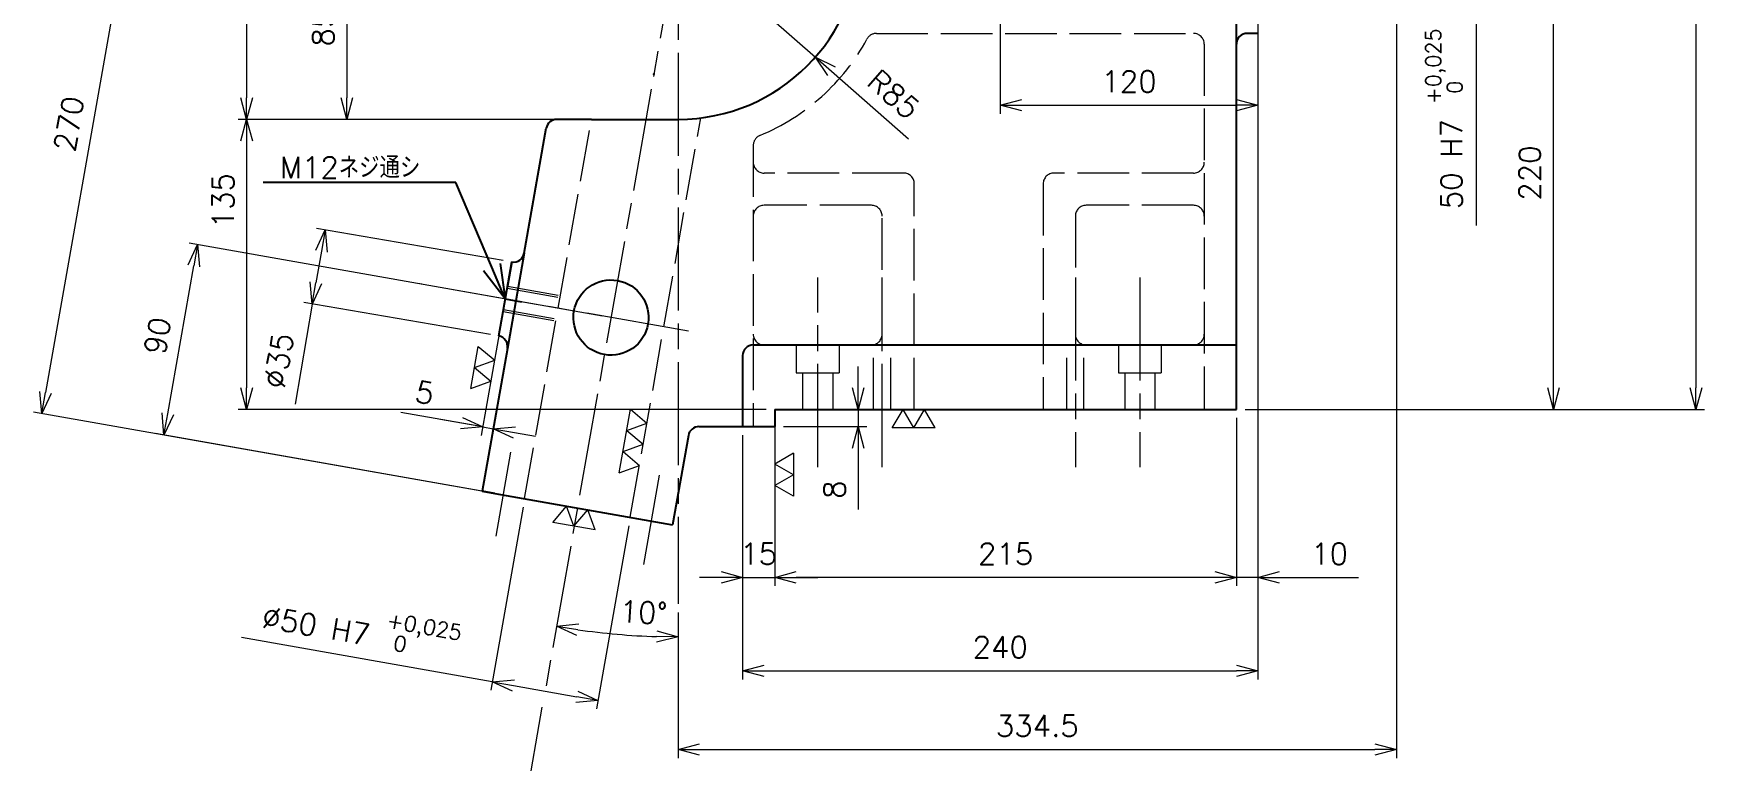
# Model space of a CAD drawing. Header units: millimetres. Extents: x 0 to 3364, y 0 to 2376.
# Drawn here: x 1614 to 2392, y 1057 to 1396 of the extents above; entities that cross this region are included whole.
import ezdxf
from ezdxf import colors
from ezdxf.entities.mleader import LeaderData, LeaderLine
from ezdxf.math import Vec2, Vec3

# ---------------------------------------------------------------- set-up
doc = ezdxf.new("R2010")
doc.units = ezdxf.units.MM
doc.header["$LTSCALE"] = 4
doc.linetypes.add('AM_ISO02W050', pattern=[7.5, 6, -1.5])
doc.linetypes.add('AM_ISO08W050', pattern=[18, 12, -1.5, 3, -1.5])
doc.layers.get('0').update_dxf_attribs({"lineweight": 0})
doc.layers.get('Defpoints').update_dxf_attribs({"lineweight": 0})
for name, color, linetype, lineweight in [('AM_0', 7, 'Continuous', 25), ('AM_3', 6, 'AM_ISO02W050', 13), ('AM_5', 3, 'Continuous', 13), ('AM_7', 4, 'AM_ISO08W050', 13)]:
    doc.layers.add(name, color=color, linetype=linetype, lineweight=lineweight)
doc.styles.get("Standard").update_dxf_attribs({"font": 'romans.shx', "bigfont": 'japanese.shx'})
doc.dimstyles.new('AM_JIS', dxfattribs={"dimtxt": 2.5, "dimasz": 2.5, "dimexe": 1, "dimexo": 1, "dimgap": 1.5, "dimtad": 3, "dimdec": 3, "dimdsep": 46, "dimtxsty": 'Standard', "dimblk": 'OPEN30', "dimcen": 0, "dimclrd": 256, "dimclre": 256, "dimclrt": 2, "dimadec": 0, "dimazin": 2, "dimtp": 0.1, "dimtm": 0.1, "dimtfac": 0.71, "dimtdec": 3, "dimtix": 1, "dimtmove": 0, "dimatfit": 3, "dimldrblk": 'OPEN30', "dimfxl": 1, "dimlwd": -1, "dimlwe": -1, "dimarcsym": 0})

# ---------------------------------------------------------------- blocks, each defined once
blk = doc.blocks.new('_Open30')
at = {"color": 0, "linetype": 'ByBlock', "lineweight": -2}
for p, q in [((-1, 0.268), (0, 0)), ((0, 0), (-1, -0.268)), ((0, 0), (-1, 0))]:
    blk.add_line(p, q, dxfattribs=at)
blk = doc.blocks.new('*D124')
at = {"layer": 'AM_5'}
for p, q in [((1997.9, 1231.09), (1997.9, 1241.09)), ((1963.04, 1221.09), (2001.9, 1221.09)), ((1997.9, 1221.09), (1997.9, 1213.09)), ((1963.04, 1213.09), (2001.9, 1213.09)), ((1997.9, 1213.09), (1997.9, 1174.43)), ((1997.9, 1203.09), (1997.9, 1193.09))]:
    blk.add_line(p, q, dxfattribs=at)
at = {"layer": 'Defpoints', "color": 0}
for p in [(1959.04, 1221.09), (1959.04, 1213.09), (1997.9, 1213.09)]:
    blk.add_point(p, dxfattribs=at)
at = {"layer": 'AM_5', "xscale": 10, "yscale": 10, "zscale": 10}
for p, rotation in [((1997.9, 1221.09), 270.000000001414), ((1997.9, 1213.09), 90.000000001413)]:
    blk.add_blockref('_Open30', p, dxfattribs=dict(at, rotation=rotation))
at = {"layer": 'AM_5', "color": 2, "insert": (1986.9, 1183.76), "char_height": 10, "attachment_point": 5, "rotation": 90}
blk.add_mtext('8', dxfattribs=at)
blk = doc.blocks.new('*D126')
at = {"layer": 'AM_5'}
for p, q in [((1959.04, 1217.09), (1959.04, 1138.88)), ((2174.04, 1217.09), (2174.04, 1138.88)), ((2164.04, 1142.88), (1969.04, 1142.88))]:
    blk.add_line(p, q, dxfattribs=at)
at = {"layer": 'Defpoints', "color": 0}
for p in [(1959.04, 1221.09), (2174.04, 1221.09), (1959.04, 1142.88)]:
    blk.add_point(p, dxfattribs=at)
at = {"layer": 'AM_5', "xscale": 10, "yscale": 10, "zscale": 10}
for p, rotation in [((1959.04, 1142.88), 180.000000001303), ((2174.04, 1142.88), 1.303e-09)]:
    blk.add_blockref('_Open30', p, dxfattribs=dict(at, rotation=rotation))
at = {"layer": 'AM_5', "color": 2, "insert": (2066.54, 1153.88), "char_height": 10, "attachment_point": 5}
blk.add_mtext('215', dxfattribs=at)
blk = doc.blocks.new('*D127')
at = {"layer": 'AM_5'}
for p, q in [((1944.04, 1209.09), (1944.04, 1138.88)), ((1959.04, 1209.51), (1959.04, 1138.88)), ((1934.04, 1142.88), (1924.04, 1142.88)), ((1944.04, 1142.88), (1959.04, 1142.88)), ((1969.04, 1142.88), (1979.04, 1142.88))]:
    blk.add_line(p, q, dxfattribs=at)
at = {"layer": 'Defpoints', "color": 0}
for p in [(1944.04, 1213.09), (1959.04, 1213.51), (1959.04, 1142.88)]:
    blk.add_point(p, dxfattribs=at)
at = {"layer": 'AM_5', "xscale": 10, "yscale": 10, "zscale": 10}
blk.add_blockref('_Open30', (1944.04, 1142.88), dxfattribs=at)
at = {"layer": 'AM_5', "xscale": 10, "yscale": 10, "zscale": 10, "rotation": 180}
blk.add_blockref('_Open30', (1959.04, 1142.88), dxfattribs=at)
at = {"layer": 'AM_5', "color": 2, "insert": (1951.54, 1153.88), "char_height": 10, "attachment_point": 5}
blk.add_mtext('15', dxfattribs=at)
blk = doc.blocks.new('*D128')
at = {"layer": 'AM_5'}
for p, q in [((2184.04, 1392.09), (2184.04, 1138.88)), ((2174.04, 1217.09), (2174.04, 1138.88)), ((2164.04, 1142.88), (2154.04, 1142.88)), ((2184.04, 1142.88), (2174.04, 1142.88)), ((2184.04, 1142.88), (2230.8, 1142.88)), ((2194.04, 1142.88), (2204.04, 1142.88))]:
    blk.add_line(p, q, dxfattribs=at)
at = {"layer": 'Defpoints', "color": 0}
for p in [(2184.04, 1396.09), (2174.04, 1221.09), (2174.04, 1142.88)]:
    blk.add_point(p, dxfattribs=at)
at = {"layer": 'AM_5', "xscale": 10, "yscale": 10, "zscale": 10}
blk.add_blockref('_Open30', (2174.04, 1142.88), dxfattribs=at)
at = {"layer": 'AM_5', "xscale": 10, "yscale": 10, "zscale": 10, "rotation": 180}
blk.add_blockref('_Open30', (2184.04, 1142.88), dxfattribs=at)
at = {"layer": 'AM_5', "color": 2, "insert": (2217.42, 1153.88), "char_height": 10, "attachment_point": 5}
blk.add_mtext('10', dxfattribs=at)
blk = doc.blocks.new('*D129')
at = {"layer": 'AM_5'}
for p, q in [((2184.04, 1392.09), (2184.04, 1095.37)), ((1944.04, 1209.09), (1944.04, 1095.37)), ((1954.04, 1099.37), (2174.04, 1099.37))]:
    blk.add_line(p, q, dxfattribs=at)
at = {"layer": 'Defpoints', "color": 0}
for p in [(2184.04, 1396.09), (1944.04, 1213.09), (2184.04, 1099.37)]:
    blk.add_point(p, dxfattribs=at)
at = {"layer": 'AM_5', "xscale": 10, "yscale": 10, "zscale": 10, "rotation": 180}
blk.add_blockref('_Open30', (1944.04, 1099.37), dxfattribs=at)
at = {"layer": 'AM_5', "xscale": 10, "yscale": 10, "zscale": 10}
blk.add_blockref('_Open30', (2184.04, 1099.37), dxfattribs=at)
at = {"layer": 'AM_5', "color": 2, "insert": (2064.04, 1110.37), "char_height": 10, "attachment_point": 5}
blk.add_mtext('240', dxfattribs=at)
blk = doc.blocks.new('*D130')
at = {"layer": 'AM_5'}
for p, q in [((2274.96, 1441.09), (2325.68, 1441.09)), ((2321.68, 1231.09), (2321.68, 1431.09)), ((2178.04, 1221.09), (2325.68, 1221.09))]:
    blk.add_line(p, q, dxfattribs=at)
at = {"layer": 'Defpoints', "color": 0}
for p in [(2270.96, 1441.09), (2321.68, 1441.09), (2174.04, 1221.09)]:
    blk.add_point(p, dxfattribs=at)
at = {"layer": 'AM_5', "xscale": 10, "yscale": 10, "zscale": 10}
for p, rotation in [((2321.68, 1441.09), 90), ((2321.68, 1221.09), 270)]:
    blk.add_blockref('_Open30', p, dxfattribs=dict(at, rotation=rotation))
at = {"layer": 'AM_5', "color": 2, "insert": (2310.68, 1331.09), "char_height": 10, "attachment_point": 5, "rotation": 90}
blk.add_mtext('220', dxfattribs=at)
blk = doc.blocks.new('*D132')
at = {"layer": 'AM_5'}
for p, q in [((2094.09, 1606.09), (2392.03, 1606.09)), ((2388.03, 1596.09), (2388.03, 1231.09)), ((2178.04, 1221.09), (2392.03, 1221.09))]:
    blk.add_line(p, q, dxfattribs=at)
at = {"layer": 'Defpoints', "color": 0}
for p in [(2090.09, 1606.09), (2174.04, 1221.09), (2388.03, 1221.09)]:
    blk.add_point(p, dxfattribs=at)
at = {"layer": 'AM_5', "xscale": 10, "yscale": 10, "zscale": 10}
for p, rotation in [((2388.03, 1606.09), 90), ((2388.03, 1221.09), 270)]:
    blk.add_blockref('_Open30', p, dxfattribs=dict(at, rotation=rotation))
at = {"layer": 'AM_5', "color": 2, "insert": (2377.03, 1413.59), "char_height": 10, "attachment_point": 5, "rotation": 90}
blk.add_mtext('385', dxfattribs=at)
blk = doc.blocks.new('*D134')
at = {"layer": 'AM_5'}
for p, q in [((2188.04, 1466.09), (2289.63, 1466.09)), ((2285.63, 1456.09), (2285.63, 1426.09)), ((2188.04, 1416.09), (2289.63, 1416.09)), ((2285.63, 1416.09), (2285.63, 1306.61))]:
    blk.add_line(p, q, dxfattribs=at)
at = {"layer": 'Defpoints', "color": 0}
for p in [(2184.04, 1466.09), (2184.04, 1416.09), (2285.63, 1416.09)]:
    blk.add_point(p, dxfattribs=at)
at = {"layer": 'AM_5', "xscale": 10, "yscale": 10, "zscale": 10}
for p, rotation in [((2285.63, 1466.09), 90), ((2285.63, 1416.09), 270)]:
    blk.add_blockref('_Open30', p, dxfattribs=dict(at, rotation=rotation))
at = {"layer": 'AM_5', "color": 2, "insert": (2270.67, 1356.35), "char_height": 10, "attachment_point": 5, "rotation": 90}
blk.add_mtext('50\\C7;{ H7 \\H0.71x\\S+0,025^  0;}', dxfattribs=at)
blk = doc.blocks.new('*D158')
at = {"layer": 'AM_5'}
for p, q in [((1806.94, 1441.09), (1755.74, 1441.09)), ((1759.74, 1431.09), (1759.74, 1366.09)), ((1861.61, 1356.09), (1755.74, 1356.09))]:
    blk.add_line(p, q, dxfattribs=at)
at = {"layer": 'Defpoints', "color": 0}
for p in [(1810.94, 1441.09), (1759.74, 1356.09), (1865.61, 1356.09)]:
    blk.add_point(p, dxfattribs=at)
at = {"layer": 'AM_5', "xscale": 10, "yscale": 10, "zscale": 10}
for p, rotation in [((1759.74, 1441.09), 90), ((1759.74, 1356.09), 270)]:
    blk.add_blockref('_Open30', p, dxfattribs=dict(at, rotation=rotation))
at = {"layer": 'AM_5', "color": 2, "insert": (1748.74, 1398.59), "char_height": 10, "attachment_point": 5, "rotation": 90}
blk.add_mtext('85', dxfattribs=at)
blk = doc.blocks.new('*D159')
at = {"layer": 'AM_5'}
for p, q in [((1914.04, 1441.09), (1977.95, 1385.06)), ((1985.47, 1378.47), (2021.35, 1347.01))]:
    blk.add_line(p, q, dxfattribs=at)
at = {"layer": 'Defpoints', "color": 0}
for p in [(1914.04, 1441.09), (1977.95, 1385.06)]:
    blk.add_point(p, dxfattribs=at)
at = {"layer": 'AM_5', "xscale": 10, "yscale": 10, "zscale": 10, "rotation": 138.758809356864}
blk.add_blockref('_Open30', (1977.95, 1385.06), dxfattribs=at)
at = {"layer": 'AM_5', "color": 2, "insert": (2014.42, 1367.72), "char_height": 10, "attachment_point": 5, "rotation": 318.75881}
blk.add_mtext('R85', dxfattribs=at)
blk = doc.blocks.new('*D161')
at = {"layer": 'AM_5'}
for p, q in [((1910.1, 1441.79), (1660.71, 1485.76)), ((1662.91, 1475.22), (1619.5, 1229.02)), ((1863.21, 1175.89), (1613.83, 1219.86))]:
    blk.add_line(p, q, dxfattribs=at)
at = {"layer": 'Defpoints', "color": 0}
for p in [(1914.04, 1441.09), (1617.76, 1219.17), (1867.15, 1175.2)]:
    blk.add_point(p, dxfattribs=at)
at = {"layer": 'AM_5', "xscale": 10, "yscale": 10, "zscale": 10}
for p, rotation in [((1664.65, 1485.07), 80.000000002783), ((1617.76, 1219.17), 260.000000002783)]:
    blk.add_blockref('_Open30', p, dxfattribs=dict(at, rotation=rotation))
at = {"layer": 'AM_5', "color": 2, "insert": (1630.37, 1354.03), "char_height": 10, "attachment_point": 5, "rotation": 80}
blk.add_mtext('270', dxfattribs=at)
blk = doc.blocks.new('*D162')
at = {"layer": 'AM_5'}
for p, q in [((1878.84, 1264.52), (1686.32, 1298.47)), ((1676.37, 1218.99), (1688.52, 1287.93)), ((1863.21, 1175.89), (1670.69, 1209.84))]:
    blk.add_line(p, q, dxfattribs=at)
at = {"layer": 'Defpoints', "color": 0}
for p in [(1690.26, 1297.78), (1882.78, 1263.83), (1867.15, 1175.2)]:
    blk.add_point(p, dxfattribs=at)
at = {"layer": 'AM_5', "xscale": 10, "yscale": 10, "zscale": 10}
for p, rotation in [((1690.26, 1297.78), 80.000000002787), ((1674.63, 1209.14), 260.000000002787)]:
    blk.add_blockref('_Open30', p, dxfattribs=dict(at, rotation=rotation))
at = {"layer": 'AM_5', "color": 2, "insert": (1671.61, 1255.37), "char_height": 10, "attachment_point": 5, "rotation": 80}
blk.add_mtext('90', dxfattribs=at)
blk = doc.blocks.new('*D164')
at = {"layer": 'AM_5'}
blk.add_line((1914.04, 1126.6), (1914.04, 1111.18), dxfattribs=at)
blk.add_arc((1914.04, 1441.09), 325.92, 261.75806, 268.24194, dxfattribs=at)
at = {"layer": 'Defpoints', "color": 0}
for p in [(1914.04, 1747.11), (1914.04, 1441.09), (1914.04, 1130.6), (1876.2, 1117.38), (1851.61, 1087.05)]:
    blk.add_point(p, dxfattribs=at)
at = {"layer": 'AM_5', "xscale": 10, "yscale": 10, "zscale": 10}
for p, rotation in [((1857.44, 1120.13), 170.879030217287), ((1914.04, 1115.18), 359.120969786798)]:
    blk.add_blockref('_Open30', p, dxfattribs=dict(at, rotation=rotation))
at = {"layer": 'AM_5', "color": 2, "insert": (1897.96, 1126.59), "char_height": 10, "attachment_point": 5, "rotation": 357.07319}
blk.add_mtext('10%%d', dxfattribs=at)
blk = doc.blocks.new('*D165')
at = {"layer": 'AM_5'}
blk.add_line((1914.04, 1751.11), (1914.04, 1804.01), dxfattribs=at)
blk.add_arc((1914.04, 1441.09), 358.92, 91.59639, 98.40361, dxfattribs=at)
at = {"layer": 'Defpoints', "color": 0}
for p in [(1850.79, 1799.78), (1872.37, 1797.59), (1914.04, 1747.11), (1915.06, 1435.28), (1914.04, 1130.6)]:
    blk.add_point(p, dxfattribs=at)
at = {"layer": 'AM_5', "xscale": 10, "yscale": 10, "zscale": 10}
for p, rotation in [((1851.71, 1794.56), 189.201803610841), ((1914.04, 1800.01), 0.798196391765)]:
    blk.add_blockref('_Open30', p, dxfattribs=dict(at, rotation=rotation))
at = {"layer": 'AM_5', "color": 2, "insert": (1892.53, 1810.39), "char_height": 10, "attachment_point": 5, "rotation": 3.33333}
blk.add_mtext('10%%d', dxfattribs=at)
blk = doc.blocks.new('*D171')
at = {"layer": 'AM_5'}
for p, q in [((2064.04, 1437.09), (2064.04, 1358.72)), ((2184.04, 1437.09), (2184.04, 1358.72)), ((2074.04, 1362.72), (2174.04, 1362.72))]:
    blk.add_line(p, q, dxfattribs=at)
at = {"layer": 'Defpoints', "color": 0}
for p in [(2064.04, 1441.09), (2184.04, 1441.09), (2184.04, 1362.72)]:
    blk.add_point(p, dxfattribs=at)
at = {"layer": 'AM_5', "xscale": 10, "yscale": 10, "zscale": 10, "rotation": 180}
blk.add_blockref('_Open30', (2064.04, 1362.72), dxfattribs=at)
at = {"layer": 'AM_5', "xscale": 10, "yscale": 10, "zscale": 10}
blk.add_blockref('_Open30', (2184.04, 1362.72), dxfattribs=at)
at = {"layer": 'AM_5', "color": 2, "insert": (2124.04, 1373.72), "char_height": 10, "attachment_point": 5}
blk.add_mtext('120', dxfattribs=at)
blk = doc.blocks.new('*D210')
at = {"layer": 'AM_5'}
for p, q in [((1841.84, 1175.6), (1826.8, 1090.32)), ((1891.08, 1166.92), (1876.04, 1081.64)), ((1827.49, 1094.26), (1710.76, 1114.84)), ((1837.34, 1092.52), (1866.89, 1087.31))]:
    blk.add_line(p, q, dxfattribs=at)
at = {"layer": 'Defpoints', "color": 0}
for p in [(1842.53, 1179.54), (1891.77, 1170.86), (1876.73, 1085.58)]:
    blk.add_point(p, dxfattribs=at)
at = {"layer": 'AM_5', "xscale": 10, "yscale": 10, "zscale": 10}
for p, rotation in [((1827.49, 1094.26), 170.00000000082), ((1876.73, 1085.58), 350.00000000082)]:
    blk.add_blockref('_Open30', p, dxfattribs=dict(at, rotation=rotation))
at = {"layer": 'AM_5', "color": 2, "insert": (1766.8, 1120.15), "char_height": 10, "attachment_point": 5, "rotation": 350}
blk.add_mtext('%%c50\\C7;{ H7 \\H0.71x\\S+0,025^  0;}', dxfattribs=at)
blk = doc.blocks.new('*D232')
at = {"layer": 'AM_5'}
for p, q in [((1832.64, 1290.42), (1745.67, 1305.32)), ((1747.92, 1294.79), (1745.39, 1280)), ((1743.7, 1270.14), (1735.73, 1223.58)), ((1826.73, 1255.92), (1739.76, 1270.82))]:
    blk.add_line(p, q, dxfattribs=at)
at = {"layer": 'Defpoints', "color": 0}
for p in [(1836.58, 1289.75), (1743.7, 1270.14), (1830.67, 1255.24)]:
    blk.add_point(p, dxfattribs=at)
at = {"layer": 'AM_5', "xscale": 10, "yscale": 10, "zscale": 10}
for p, rotation in [((1749.61, 1304.64), 80.279989661838), ((1743.7, 1270.14), 260.279989661838)]:
    blk.add_blockref('_Open30', p, dxfattribs=dict(at, rotation=rotation))
at = {"layer": 'AM_5', "color": 2, "insert": (1728.03, 1243.79), "char_height": 10, "attachment_point": 5, "rotation": 80.27999}
blk.add_mtext('%%c35', dxfattribs=at)
blk = doc.blocks.new('*D237')
at = {"layer": 'AM_5'}
for p, q in [((1832.85, 1268.57), (1822.34, 1208.99)), ((1837.77, 1267.7), (1827.26, 1208.12)), ((1823.03, 1212.93), (1784.95, 1219.64)), ((1813.19, 1214.67), (1803.34, 1216.4)), ((1823.03, 1212.93), (1827.96, 1212.06)), ((1837.81, 1210.33), (1847.65, 1208.59))]:
    blk.add_line(p, q, dxfattribs=at)
at = {"layer": 'Defpoints', "color": 0}
for p in [(1833.54, 1272.51), (1838.46, 1271.64), (1827.96, 1212.06)]:
    blk.add_point(p, dxfattribs=at)
at = {"layer": 'AM_5', "xscale": 10, "yscale": 10, "zscale": 10}
for p, rotation in [((1823.03, 1212.93), 350.000000001009), ((1827.96, 1212.06), 170.000000001009)]:
    blk.add_blockref('_Open30', p, dxfattribs=dict(at, rotation=rotation))
at = {"layer": 'AM_5', "color": 2, "insert": (1796.06, 1228.86), "char_height": 10, "attachment_point": 5, "rotation": 350}
blk.add_mtext('5', dxfattribs=at)
blk = doc.blocks.new('*D248')
at = {"layer": 'AM_5'}
for p, q in [((1859.04, 1526.09), (1709.12, 1526.09)), ((1713.12, 1516.09), (1713.12, 1366.09)), ((1859.04, 1356.09), (1709.12, 1356.09))]:
    blk.add_line(p, q, dxfattribs=at)
at = {"layer": 'Defpoints', "color": 0}
for p in [(1863.04, 1526.09), (1713.12, 1356.09), (1863.04, 1356.09)]:
    blk.add_point(p, dxfattribs=at)
at = {"layer": 'AM_5', "xscale": 10, "yscale": 10, "zscale": 10}
for p, rotation in [((1713.12, 1526.09), 90), ((1713.12, 1356.09), 270)]:
    blk.add_blockref('_Open30', p, dxfattribs=dict(at, rotation=rotation))
at = {"layer": 'AM_5', "color": 2, "insert": (1702.12, 1441.09), "char_height": 10, "attachment_point": 5, "rotation": 90}
blk.add_mtext('170', dxfattribs=at)
blk = doc.blocks.new('*D249')
at = {"layer": 'AM_5'}
for p, q in [((1859.04, 1356.09), (1709.12, 1356.09)), ((1713.12, 1346.09), (1713.12, 1231.09)), ((1955.04, 1221.09), (1709.12, 1221.09))]:
    blk.add_line(p, q, dxfattribs=at)
at = {"layer": 'Defpoints', "color": 0}
for p in [(1863.04, 1356.09), (1713.12, 1221.09), (1959.04, 1221.09)]:
    blk.add_point(p, dxfattribs=at)
at = {"layer": 'AM_5', "xscale": 10, "yscale": 10, "zscale": 10}
for p, rotation in [((1713.12, 1356.09), 90), ((1713.12, 1221.09), 270)]:
    blk.add_blockref('_Open30', p, dxfattribs=dict(at, rotation=rotation))
at = {"layer": 'AM_5', "color": 2, "insert": (1702.12, 1318.21), "char_height": 10, "attachment_point": 5, "rotation": 90}
blk.add_mtext('135', dxfattribs=at)
blk = doc.blocks.new('*D251')
at = {"layer": 'AM_5'}
for p, q in [((2248.54, 1437.09), (2248.54, 1058.79)), ((1914.04, 1126.6), (1914.04, 1058.79)), ((1924.04, 1062.79), (2238.54, 1062.79))]:
    blk.add_line(p, q, dxfattribs=at)
at = {"layer": 'Defpoints', "color": 0}
for p in [(2248.54, 1441.09), (1914.04, 1130.6), (2248.54, 1062.79)]:
    blk.add_point(p, dxfattribs=at)
at = {"layer": 'AM_5', "xscale": 10, "yscale": 10, "zscale": 10, "rotation": 180}
blk.add_blockref('_Open30', (1914.04, 1062.79), dxfattribs=at)
at = {"layer": 'AM_5', "xscale": 10, "yscale": 10, "zscale": 10}
blk.add_blockref('_Open30', (2248.54, 1062.79), dxfattribs=at)
at = {"layer": 'AM_5', "color": 2, "insert": (2081.29, 1073.79), "char_height": 10, "attachment_point": 5}
blk.add_mtext('334.5', dxfattribs=at)

msp = doc.modelspace()

# ---------------------------------------------------------------- linework, layer by layer
at = {"layer": 'AM_0'}
for p, q in [((2174.0367, 1221.0946), (2174.0367, 1519.0235)), ((2184.0367, 1396.0946), (2179.0367, 1396.0946)), ((1873.6632, 1356.0946), (1857.5502, 1356.0946)), ((1873.6632, 1356.0946), (1914.0367, 1356.0946)), ((1842.3708, 1293.8015), (1852.6262, 1351.9628)), ((1842.3708, 1293.8015), (1834.5566, 1249.4852)), ((1832.4977, 1266.6027), (1836.5785, 1289.7457)), ((1836.5785, 1289.7457), (1834.5815, 1278.4204)), ((1836.5785, 1289.7457), (1834.5815, 1278.4204)), ((1833.5396, 1272.5116), (1841.0332, 1271.1902)), ((1830.5008, 1255.2774), (1832.4977, 1266.6027)), ((1834.5566, 1249.4852), (1822.8353, 1183.0106)), ((1944.0367, 1246.0946), (1944.0367, 1213.0946)), ((1949.0367, 1251.0946), (2174.0367, 1251.0946)), ((1959.0367, 1221.0946), (2174.0367, 1221.0946)), ((1959.0367, 1221.0946), (1959.0367, 1213.5088)), ((1959.0367, 1221.0946), (1959.0367, 1213.0946)), ((1918.7998, 1208.9628), (1911.468, 1167.3823)), ((1923.7238, 1213.0946), (1959.0367, 1213.0946)), ((1828.7442, 1181.9687), (1822.8353, 1183.0106)), ((1822.8353, 1183.0106), (1828.7442, 1181.9687)), ((1828.7442, 1181.9687), (1911.468, 1167.3823))]:
    msp.add_line(p, q, dxfattribs=at)
for centre, radius, start, end in [((1914.0367, 1441.0946), 85, 270, 0), ((2179.0367, 1391.0946), 5, 90, 180), ((1857.5502, 1351.0946), 5, 90, 170), ((1837.4467, 1294.6697), 5, 260, 350), ((1829.6326, 1250.3534), 5, 350, 80), ((1949.0367, 1246.0946), 5, 90, 180), ((1923.7238, 1208.0946), 5, 90, 170)]:
    msp.add_arc(centre, radius, start, end, dxfattribs=at)
msp.add_ellipse((1882.78, 1263.8292), major_axis=(17.2341, -3.0388), ratio=1, dxfattribs=at)
msp.add_point((1902.7496, 1377.0821), dxfattribs=at)
at = {"layer": 'AM_3'}
for p, q in [((2006.3676, 1396.0946), (2154.0367, 1396.0946)), ((2159.0367, 1391.0946), (2159.0367, 1221.0946)), ((1842.5315, 1179.5377), (1873.6632, 1356.0946)), ((1891.7719, 1170.8553), (1924.5496, 1356.7472)), ((1949.0367, 1344.0121), (1949.0367, 1213.0946)), ((2019.0367, 1331.0946), (1954.0367, 1331.0946)), ((2154.0367, 1331.0946), (2089.0367, 1331.0946)), ((2024.0367, 1221.0946), (2024.0367, 1326.0946)), ((2084.0367, 1326.0946), (2084.0367, 1221.0946)), ((2004.0367, 1316.0946), (1954.0367, 1316.0946)), ((2154.0367, 1316.0946), (2104.0367, 1316.0946)), ((2009.0367, 1256.0946), (2009.0367, 1311.0946)), ((2099.0367, 1311.0946), (2099.0367, 1256.0946)), ((1834.4171, 1277.4878), (1859.0373, 1273.1466)), ((1834.5815, 1278.4204), (1859.2017, 1274.0792)), ((1832.4977, 1266.6027), (1857.1179, 1262.2615)), ((1832.6622, 1267.5353), (1857.2824, 1263.1941)), ((1954.0367, 1251.0946), (2004.0367, 1251.0946)), ((1969.0367, 1251.0946), (1969.0367, 1238.0946)), ((1989.0367, 1251.0946), (1989.0367, 1238.0946)), ((2005.0367, 1221.0946), (2005.0367, 1251.0946)), ((2013.0367, 1221.0946), (2013.0367, 1251.0946)), ((2095.0367, 1221.0946), (2095.0367, 1251.0946)), ((2103.0367, 1221.0946), (2103.0367, 1251.0946)), ((2104.0367, 1251.0946), (2154.0367, 1251.0946)), ((2119.0367, 1251.0946), (2119.0367, 1238.0946)), ((2139.0367, 1251.0946), (2139.0367, 1238.0946)), ((1969.0367, 1238.0946), (1989.0367, 1238.0946)), ((1972.0367, 1238.0946), (1972.0367, 1221.0946)), ((1986.0367, 1238.0946), (1986.0367, 1221.0946)), ((2119.0367, 1238.0946), (2139.0367, 1238.0946)), ((2122.0367, 1238.0946), (2122.0367, 1221.0946)), ((2136.0367, 1238.0946), (2136.0367, 1221.0946))]:
    msp.add_line(p, q, dxfattribs=at)
for centre, radius, start, end in [((1914.0367, 1441.0946), 100, 292.3926878, 331.5631098), ((2006.3676, 1391.0946), 5, 90, 151.5631098), ((2154.0367, 1391.0946), 5, 0, 90), ((1954.0367, 1344.0121), 5, 112.3926878, 180), ((1954.0367, 1336.0946), 5, 180, 270), ((2019.0367, 1326.0946), 5, 0, 90), ((2089.0367, 1326.0946), 5, 90, 180), ((2154.0367, 1336.0946), 5, 270, 0), ((1954.0367, 1311.0946), 5, 90, 180), ((2004.0367, 1311.0946), 5, 0, 90), ((2104.0367, 1311.0946), 5, 90, 180), ((2154.0367, 1311.0946), 5, 0, 90), ((1954.0367, 1256.0946), 5, 180, 270), ((2004.0367, 1256.0946), 5, 270, 0), ((2104.0367, 1256.0946), 5, 180, 270), ((2154.0367, 1256.0946), 5, 270, 0)]:
    msp.add_arc(centre, radius, start, end, dxfattribs=at)
at = {"layer": 'AM_5'}
for p, q in [((1817.5033, 1230.7325), (1820.9762, 1250.4287)), ((1820.9762, 1250.4287), (1828.6367, 1244.0008)), ((1819.2397, 1240.5806), (1828.6367, 1244.0008)), ((1819.2397, 1240.5806), (1826.9002, 1234.1527)), ((1817.5033, 1230.7325), (1826.9002, 1234.1527)), ((1886.6384, 1191.614), (1891.8478, 1221.1582)), ((1890.1113, 1211.3101), (1899.5082, 1214.7303)), ((1891.8478, 1221.1582), (1899.5082, 1214.7303)), ((2013.7721, 1212.4343), (2018.7721, 1221.0946)), ((2023.7721, 1212.4343), (2018.7721, 1221.0946)), ((2023.7721, 1212.4343), (2028.7721, 1221.0946)), ((2033.7721, 1212.4343), (2028.7721, 1221.0946)), ((1890.1113, 1211.3101), (1897.7718, 1204.8823)), ((2033.7721, 1212.4343), (2013.7721, 1212.4343)), ((1888.3748, 1201.4621), (1897.7718, 1204.8823)), ((1888.3748, 1201.4621), (1896.0353, 1195.0342)), ((1967.697, 1200.6497), (1959.0367, 1195.6497)), ((1967.697, 1200.6497), (1967.697, 1180.6497)), ((1886.6384, 1191.614), (1896.0353, 1195.0342)), ((1967.697, 1190.6497), (1959.0367, 1195.6497)), ((1967.697, 1190.6497), (1959.0367, 1185.6497)), ((1967.697, 1180.6497), (1959.0367, 1185.6497)), ((1855.7019, 1168.4215), (1862.1297, 1176.082)), ((1865.5499, 1166.685), (1862.1297, 1176.082)), ((1875.398, 1164.9486), (1855.7019, 1168.4215)), ((1865.5499, 1166.685), (1871.9778, 1174.3455)), ((1875.398, 1164.9486), (1871.9778, 1174.3455))]:
    msp.add_line(p, q, dxfattribs=at)
at = {"layer": 'AM_7'}
for p, q in [((1914.0367, 1747.1147), (1914.0367, 1130.6015)), ((1914.0367, 1441.0946), (1851.6082, 1087.045)), ((1918.8389, 1257.471), (1793.7349, 1279.5302)), ((1979.0367, 1194.2571), (1979.0367, 1282.5356)), ((2009.0367, 1194.2571), (2009.0367, 1282.5356)), ((2099.0367, 1282.5356), (2099.0367, 1194.2571)), ((2129.0367, 1282.5356), (2129.0367, 1194.2571)), ((1829.2915, 1162.0376), (1836.1805, 1201.1072)), ((1898.0485, 1148.8642), (1905.3806, 1190.4463)), ((1817.713, 894.816), (1850.7899, 1082.4044))]:
    msp.add_line(p, q, dxfattribs=at)

# ---------------------------------------------------------------- dimensions: what is measured, and where the dimension line sits
at = {"layer": 'AM_5'}
for base, line1, line2, picture, middle in [((1872.3687, 1797.5871), ((1914.0367, 1747.1147), (1914.0367, 1130.6015)), ((1915.0619, 1435.2804), (1850.7899, 1799.7847)), '*D165', (1893.1674, 1799.4067)), ((1876.2001, 1117.3821), ((1914.0367, 1441.0946), (1851.6082, 1087.045)), ((1914.0367, 1747.1147), (1914.0367, 1130.6015)), '*D164', (1897.3953, 1115.6035))]:
    dim = msp.add_angular_dim_2l(base=base, line1=line1, line2=line2, dimstyle='AM_JIS', override={"dimscale": 4}, dxfattribs=at)
    dim.commit()
    dim.dimension.update_dxf_attribs({"geometry": picture, "text_midpoint": middle, "dimtype": 162})
for base, p1, p2, picture, middle in [((2388.0305, 1221.0946), (2090.094, 1606.0946), (2174.0367, 1221.0946), '*D132', (2377.0305, 1413.5946)), ((1759.7442, 1356.0946), (1810.9418, 1441.0946), (1865.6067, 1356.0946), '*D158', (1748.7442, 1398.5946)), ((2321.6829, 1441.0946), (2174.0367, 1221.0946), (2270.9596, 1441.0946), '*D130', (2310.6829, 1331.0946))]:
    dim = msp.add_linear_dim(base=base, p1=p1, p2=p2, angle=90, dimstyle='AM_JIS', override={"dimscale": 4}, dxfattribs=at)
    dim.commit()
    dim.dimension.update_dxf_attribs({"geometry": picture, "text_midpoint": middle})
for p1, p2, distance, picture, middle in [((1863.0449, 1526.0946), (1863.0449, 1356.0946), -149.9202, '*D248', (1702.1247, 1441.0946)), ((1914.0367, 1441.0946), (1867.1517, 1175.1965), -253.2346, '*D161', (1630.3739, 1354.0294)), ((1867.1517, 1175.1965), (1882.78, 1263.8292), 195.4896, '*D162', (1671.6133, 1255.3693)), ((2174.0367, 1221.0946), (1959.0367, 1221.0946), 78.2144, '*D126', (2066.5367, 1153.8802))]:
    dim = msp.add_aligned_dim(p1=p1, p2=p2, distance=distance, dimstyle='AM_JIS', override={"dimscale": 4}, dxfattribs=at)
    dim.commit()
    dim.dimension.update_dxf_attribs({"geometry": picture, "text_midpoint": middle})
for base, p1, p2, angle, text, override, picture, middle, dimtype in [((2285.6288, 1416.0946), (2184.0367, 1466.0946), (2184.0367, 1416.0946), 90, '<>\\C7;{ H7 \\H0.71x\\S+0,025^  0;}', {"dimscale": 4, "dimpost": '<>', "dimtol": 0, "dimlim": 0}, '*D134', (2285.6288, 1356.3517), 160), ((1743.7018, 1270.1416), (1836.5785, 1289.7457), (1830.6687, 1255.2448), 260.2799897, '%%c<>', {"dimscale": 4, "dimdec": 0, "dimpost": '<>'}, '*D232', (1738.87, 1241.9334), 161), ((1876.7348, 1085.5759), (1842.5315, 1179.5377), (1891.7719, 1170.8553), 350, '%%c<>\\C7;{ H7 \\H0.71x\\S+0,025^  0;}', {"dimscale": 4, "dimpost": '<>', "dimtol": 0, "dimlim": 0}, '*D210', (1764.2041, 1105.4181), 161)]:
    dim = msp.add_linear_dim(base=base, p1=p1, p2=p2, angle=angle, text=text, dimstyle='AM_JIS', override=override, dxfattribs=at)
    dim.commit()
    dim.dimension.update_dxf_attribs({"geometry": picture, "text_midpoint": middle, "dimtype": dimtype})
dim = msp.add_radius_dim(center=(1914.0367, 1441.0946), mpoint=(1977.9517, 1385.06), dimstyle='AM_JIS', override={"dimscale": 4}, dxfattribs=at)
dim.commit()
dim.dimension.update_dxf_attribs({"geometry": '*D159', "text_midpoint": (2007.17, 1359.4442), "dimtype": 164})
for base, p1, p2, picture, middle in [((2248.5367, 1062.7887), (1914.0367, 1130.6015), (2248.5367, 1441.0946), '*D251', (2081.2867, 1073.7887)), ((2184.0367, 1362.7234), (2064.0367, 1441.0946), (2184.0367, 1441.0946), '*D171', (2124.0367, 1373.7234)), ((2184.0367, 1099.3711), (1944.0367, 1213.0946), (2184.0367, 1396.0946), '*D129', (2064.0367, 1110.3711))]:
    dim = msp.add_linear_dim(base=base, p1=p1, p2=p2, dimstyle='AM_JIS', override={"dimscale": 4}, dxfattribs=at)
    dim.commit()
    dim.dimension.update_dxf_attribs({"geometry": picture, "text_midpoint": middle})
for base, p1, p2, picture, middle in [((2174.0367, 1142.8802), (2184.0367, 1396.0946), (2174.0367, 1221.0946), '*D128', (2217.4176, 1142.8802)), ((1959.0367, 1142.8802), (1944.0367, 1213.0946), (1959.0367, 1213.5088), '*D127', (1951.5367, 1142.8802))]:
    dim = msp.add_linear_dim(base=base, p1=p1, p2=p2, dimstyle='AM_JIS', override={"dimscale": 4}, dxfattribs=at)
    dim.commit()
    dim.dimension.update_dxf_attribs({"geometry": picture, "text_midpoint": middle, "dimtype": 160})
for base, p1, p2, angle, picture, middle, dimtype in [((1713.1247, 1221.0946), (1863.0449, 1356.0946), (1959.0367, 1221.0946), 90, '*D249', (1713.1247, 1318.2141), 160), ((1827.9578, 1212.0616), (1833.5396, 1272.5116), (1838.4637, 1271.6433), 350, '*D237', (1794.1461, 1218.0236), 161), ((1997.8997, 1213.0946), (1959.0367, 1221.0946), (1959.0367, 1213.0946), 270, '*D124', (1997.8997, 1183.7612), 161)]:
    dim = msp.add_linear_dim(base=base, p1=p1, p2=p2, angle=angle, dimstyle='AM_JIS', override={"dimscale": 4}, dxfattribs=at)
    dim.commit()
    dim.dimension.update_dxf_attribs({"geometry": picture, "text_midpoint": middle, "dimtype": dimtype})

# ---------------------------------------------------------------- leaders
ml = msp.add_multileader_mtext('Standard', dxfattribs=at)
ml.set_content('\\C2;M12ネジ通シ')
ml.set_leader_properties()
ml.set_arrow_properties(name='OPEN30')
ml.build(insert=Vec2(0, 0))
ml.multileader.update_dxf_attribs({"has_dogleg": 0, "text_left_attachment_type": 6, "text_right_attachment_type": 6, "dogleg_length": 1.44, "arrow_head_size": 16})
ctx = ml.context
ctx.base_point, ctx.char_height, ctx.arrow_head_size, ctx.landing_gap_size, ctx.plane_origin = Vec3(1720.5736, 1326.6766), 10, 16, 8, Vec3(1074.3896, 252.761)
ctx.left_attachment, ctx.right_attachment = 6, 6
notes = []
notes.append((ctx, [(0, (1, 1, 0), (1811.9184, 1326.6766), (-1, 0), 1.44, [(0, [(1833.5576, 1272.5412)], 0, [])])]))
ctx.mtext.insert = Vec3(1728.5736, 1338.6766)
for ctx, leaders in notes:
    for number, flags, end, landing, length, lines in leaders:
        leader = LeaderData()
        leader.index, (leader.has_last_leader_line, leader.has_dogleg_vector, leader.attachment_direction) = number, flags
        leader.last_leader_point, leader.dogleg_vector, leader.dogleg_length = Vec3(end), Vec3(landing), length
        for number, points, colour, breaks in lines:
            line = LeaderLine()
            line.index, line.vertices, line.color, line.breaks = number, Vec3.list(points), colors.encode_raw_color(colour), breaks
            leader.lines.append(line)
        ctx.leaders.append(leader)

doc.saveas('drawing.dxf')
